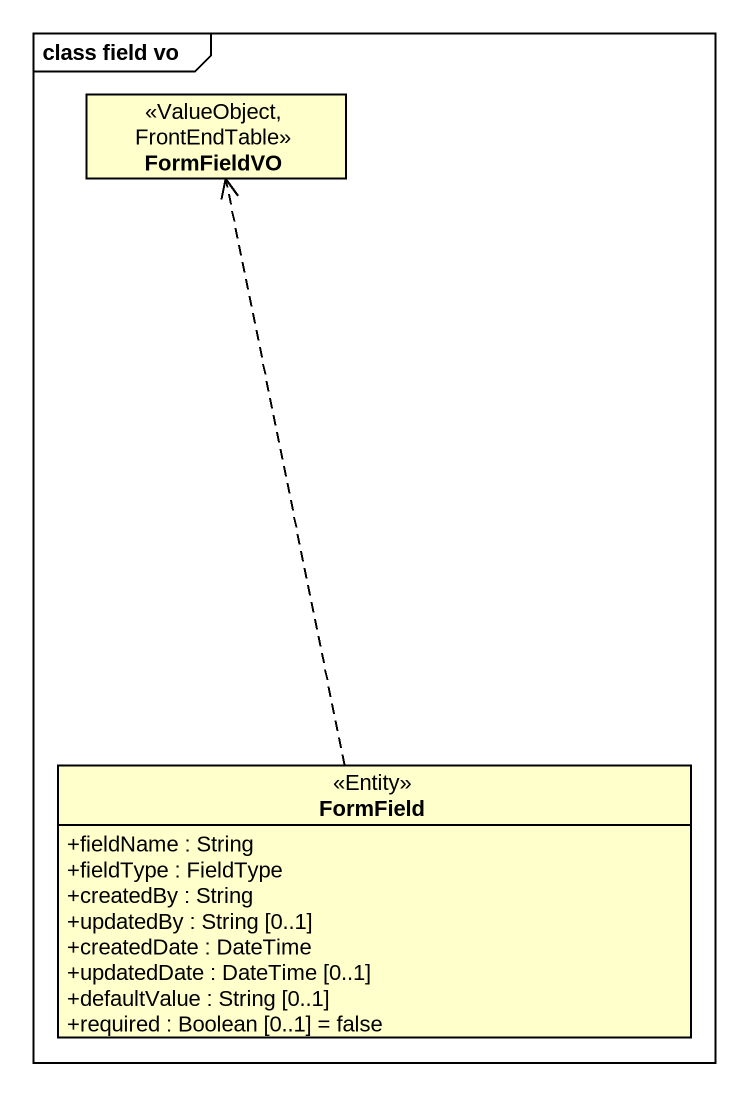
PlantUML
@startuml
mainframe class field vo
hide circle
hide empty members
skinparam classAttributeIconSize 0
class FormFieldVO <<ValueObject, FrontEndTable>>
class FormField <<Entity>> {
  +fieldName : String
  +fieldType : FieldType
  +createdBy : String
  +updatedBy : String [0..1]
  +createdDate : DateTime
  +updatedDate : DateTime [0..1]
  +defaultValue : String [0..1]
  +required : Boolean [0..1] = false
}
FormField .up.> FormFieldVO
@enduml
